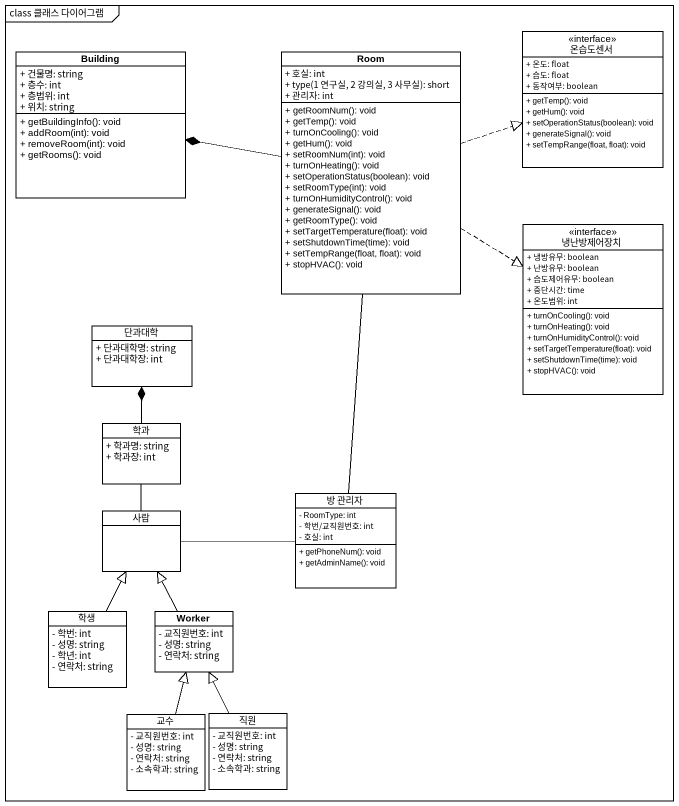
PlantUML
@startuml
mainframe class 클래스 다이어그램
hide circle
hide empty members
skinparam classAttributeIconSize 0
interface 온습도센서 {
  + 온도: float
  + 습도: float
  + 동작여부: boolean
  + getTemp(): void
  + getHum(): void
  + setOperationStatus(boolean): void
  + generateSignal(): void
  + setTempRange(float, float): void
}
class Building {
  + 건물명: string
  + 층수: int
  + 층범위: int
  + 위치: string
  + getBuildingInfo(): void
  + addRoom(int): void
  + removeRoom(int): void
  + getRooms(): void
}
class Room {
  + 호실: int
  {field} + type(1 연구실, 2 강의실, 3 사무실): short
  + 관리자: int
  + getRoomNum(): void
  + getTemp(): void
  + turnOnCooling(): void
  + getHum(): void
  + setRoomNum(int): void
  + turnOnHeating(): void
  + setOperationStatus(boolean): void
  + setRoomType(int): void
  + turnOnHumidityControl(): void
  + generateSignal(): void
  + getRoomType(): void
  + setTargetTemperature(float): void
  + setShutdownTime(time): void
  + setTempRange(float, float): void
  + stopHVAC(): void
}
interface 냉난방제어장치 {
  + 냉방유무: boolean
  + 난방유무: boolean
  + 습도제어유무: boolean
  + 중단시간: time
  + 온도범위: int
  + turnOnCooling(): void
  + turnOnHeating(): void
  + turnOnHumidityControl(): void
  + setTargetTemperature(float): void
  + setShutdownTime(time): void
  + stopHVAC(): void
}
class 단과대학 {
  + 단과대학명: string
  + 단과대학장: int
}
class 학과 {
  + 학과명: string
  + 학과장: int
}
class 사람
class "방 관리자" as 방_관리자 {
  - RoomType: int
  - 학번/교직원번호: int
  - 호실: int
  + getPhoneNum(): void
  + getAdminName(): void
}
class 학생 {
  - 학번: int
  - 성명: string
  - 학년: int
  - 연락처: string
}
class Worker {
  - 교직원번호: int
  - 성명: string
  - 연락처: string
}
class 교수 {
  - 교직원번호: int
  - 성명: string
  - 연락처: string
  - 소속학과: string
}
class 직원 {
  - 교직원번호: int
  - 성명: string
  - 연락처: string
  - 소속학과: string
}
Room .right.|> 온습도센서
Room -left-* Building
Room ..|> 냉난방제어장치
학과 -up-* 단과대학
사람 -up- 학과
사람 -right- 방_관리자
방_관리자 -up- Room
학생 -up-|> 사람
Worker -up-|> 사람
교수 -up-|> Worker
직원 -up-|> Worker
@enduml
